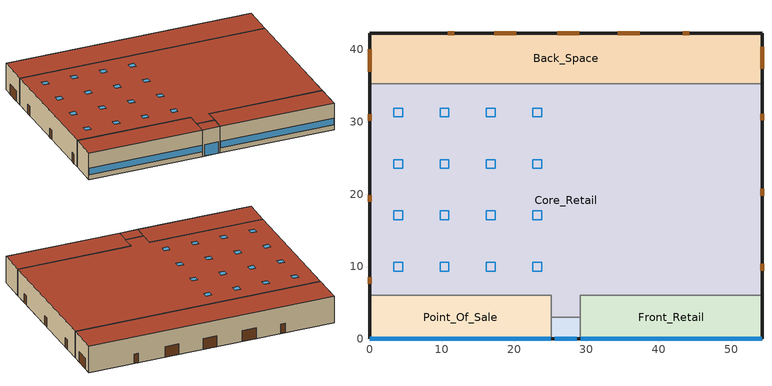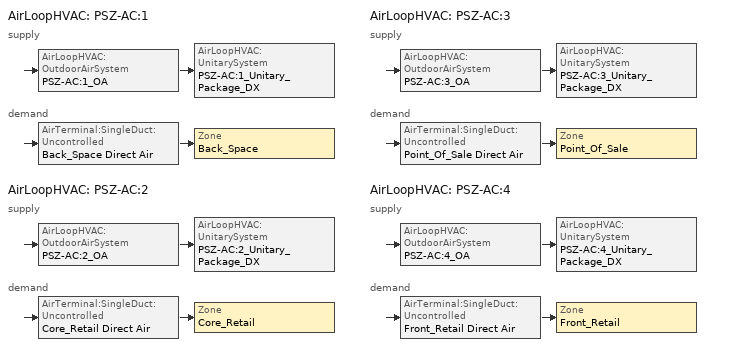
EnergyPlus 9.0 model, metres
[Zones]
Back_Space
 floor ground (Back_Space_Floor_Ffactor): 54.27,35.27 0,35.27 0,42.27 54.27,42.27 z0
 wall outside (nonres_ext_wall): 54.27,35.27 54.27,42.27 0,42.27 0,35.27 z0:6.1
 wall to Core_Retail (int_wall): 0,35.27 54.27,35.27 z0:6.1
 door (Swinging Door_con): 44.21,42.27 43.3,42.27 / 11.75,42.27 10.83,42.27 z0:2.13
 door (Overhead Door_con): 54.27,37.32 54.27,40.36 / 37.36,42.27 34.31,42.27 / 28.98,42.27 25.93,42.27 / 20.31,42.27 17.26,42.27 / 0,40.01 0,36.96 z0:2.44
 roof outside (nonres_roof): 0,35.27 54.27,35.27 54.27,42.27 0,42.27 z6.1
Core_Retail
 floor ground (Core_Retail_Floor_Ffactor): 25.14,3 25.14,6 0,6 0,35.27 54.27,35.27 54.27,6 29.14,6 29.14,3 z0
 wall outside (nonres_ext_wall): 0,35.27 0,6 / 54.27,6 54.27,35.27 z0:6.1
 wall to Front_Retail (int_wall): 29.14,3 29.14,6 54.27,6 z0:6.1
 wall to Point_Of_Sale (int_wall): 0,6 25.14,6 25.14,3 z0:6.1
 wall to Front_Entry (int_wall): 25.14,3 29.14,3 z0:6.1
 door (Swinging Door_con): 0,8.54 0,7.62 / 0,19.84 0,18.93 / 0,31.06 0,30.15 / 54.27,9.44 54.27,10.35 / 54.27,19.81 54.27,20.72 / 54.27,30.23 54.27,31.15 z0:2.13
 roof outside (nonres_roof): 25.14,6 25.14,3 29.14,3 29.14,6 54.27,6 54.27,35.27 0,35.27 0,6 z6.1
 skylight (NonresSkylight_U_0.75_SHGC_0.35): 3.35,31.92 3.35,30.7 4.57,30.7 4.57,31.92 z6.1; 9.75,31.92 9.75,30.7 10.97,30.7 10.97,31.92 z6.1; 16.15,31.92 16.15,30.7 17.37,30.7 17.37,31.92 z6.1; 22.56,31.92 22.56,30.7 23.78,30.7 23.78,31.92 z6.1; 3.35,10.57 3.35,9.35 4.57,9.35 4.57,10.57 z6.1; 9.75,10.57 9.75,9.35 10.97,9.35 10.97,10.57 z6.1; 22.56,10.57 22.56,9.35 23.78,9.35 23.78,10.57 z6.1; 16.15,10.57 16.15,9.35 17.37,9.35 17.37,10.57 z6.1; 9.75,17.68 9.75,16.46 10.97,16.46 10.97,17.68 z6.1; 3.35,17.68 3.35,16.46 4.57,16.46 4.57,17.68 z6.1; 16.15,17.68 16.15,16.46 17.37,16.46 17.37,17.68 z6.1; 22.56,17.68 22.56,16.46 23.78,16.46 23.78,17.68 z6.1; 9.75,24.8 9.75,23.58 10.97,23.58 10.97,24.8 z6.1; 3.35,24.8 3.35,23.58 4.57,23.58 4.57,24.8 z6.1; 16.15,24.8 16.15,23.58 17.37,23.58 17.37,24.8 z6.1; 22.56,24.8 22.56,23.58 23.78,23.58 23.78,24.8 z6.1
Point_Of_Sale
 floor ground (Point_Of_Sale_Floor_Ffactor): 0,0 0,6 25.14,6 25.14,0 z0
 wall outside (nonres_ext_wall): 0,6 0,0 25.14,0 z0:6.1
 wall to Front_Entry (int_wall): 25.14,0 25.14,3 z0:6.1
 window (NonresWindow_U_0.5_SHGC_0.22): 0.05,0 25.09,0 z1.14:2.66
 roof outside (nonres_roof): 0,6 0,0 25.14,0 25.14,6 z6.1
Front_Retail
 floor ground (Front_Retail_Floor_Ffactor): 54.27,0 29.14,0 29.14,6 54.27,6 z0
 wall outside (nonres_ext_wall): 29.14,0 54.27,0 54.27,6 z0:6.1
 wall to Front_Entry (int_wall): 29.14,3 29.14,0 z0:6.1
 window (NonresWindow_U_0.5_SHGC_0.22): 29.19,0 54.22,0 z1.14:2.66
 roof outside (nonres_roof): 29.14,0 54.27,0 54.27,6 29.14,6 z6.1
Front_Entry
 floor ground (Front_Entry_Floor_Ffactor): 25.14,0 25.14,3 29.14,3 29.14,0 z0
 wall outside (nonres_ext_wall): 25.14,0 29.14,0 z0:6.1
 window (NonresWindow_U_0.5_SHGC_0.22): 25.64,0 28.64,0 z0.05:2.66
 roof outside (nonres_roof): 25.14,3 25.14,0 29.14,0 29.14,3 z6.1
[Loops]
AirLoopHVAC 'PSZ-AC:1'
 supply: AirLoopHVAC:OutdoorAirSystem 'PSZ-AC:1_OA' > AirLoopHVAC:UnitarySystem 'PSZ-AC:1_Unitary_Package_DX'
 demand: AirTerminal:SingleDuct:Uncontrolled 'Back_Space Direct Air' > Zone 'Back_Space'
AirLoopHVAC 'PSZ-AC:2'
 supply: AirLoopHVAC:OutdoorAirSystem 'PSZ-AC:2_OA' > AirLoopHVAC:UnitarySystem 'PSZ-AC:2_Unitary_Package_DX'
 demand: AirTerminal:SingleDuct:Uncontrolled 'Core_Retail Direct Air' > Zone 'Core_Retail'
AirLoopHVAC 'PSZ-AC:3'
 supply: AirLoopHVAC:OutdoorAirSystem 'PSZ-AC:3_OA' > AirLoopHVAC:UnitarySystem 'PSZ-AC:3_Unitary_Package_DX'
 demand: AirTerminal:SingleDuct:Uncontrolled 'Point_Of_Sale Direct Air' > Zone 'Point_Of_Sale'
AirLoopHVAC 'PSZ-AC:4'
 supply: AirLoopHVAC:OutdoorAirSystem 'PSZ-AC:4_OA' > AirLoopHVAC:UnitarySystem 'PSZ-AC:4_Unitary_Package_DX'
 demand: AirTerminal:SingleDuct:Uncontrolled 'Front_Retail Direct Air' > Zone 'Front_Retail'
[Building]
RetailStandalone: North Axis {deg}=0; Terrain=City; Loads Convergence Tolerance Value=0.04; Temperature Convergence Tolerance Value {deltaC}=0.2; Solar Distribution=FullInteriorAndExterior; Maximum Number of Warmup Days=25; Minimum Number of Warmup Days=6
[Site:Location]
Site:Location=Ho.Chi.Minh.City-Tan.Son.Nhat.AP_VNM WMO=489000; Latitude {N+ S-}=10.82; Longitude {W- E+}=106.67; Time Zone Relative to GMT {GMT+/-}=7; Elevation {m}=5
[SizingPeriod:DesignDay] Day of Month=21; Dry-Bulb Temperature Range Modifier Type=DefaultMultipliers; Humidity Condition Type=Wetbulb; Barometric Pressure {Pa}=101265; Rain {Yes/No}=No; Snow on ground {Yes/No}=No; Daylight Savings Time Indicator=No
Name | Month | Day Type | Maximum Dry-Bulb Temperature {C} | Daily Dry-Bulb Temperature Range {C} | Wetbulb at Maximum Dry-Bulb {C} | Wind Speed {m/s} design conditions vs. traditional 6.71 m/s (15 mph) | Wind Direction {Degrees; N=0, S=180} | Solar Model Indicator | Clearness {0.0 to 1.1} | Wind Speed {m/s} design conditions vs. traditional 3.35 m/s (7mph) | ASHRAE Clear Sky Optical Depth for Beam Irradiance (taub) | ASHRAE Clear Sky Optical Depth for Diffuse Irradiance (taud)
Ho.Chi.Minh.City-Tan.Son.Nhat.AP_VNM Ann Htg 99.6% Condns DB | 12 | WinterDesignDay | 20.1 | 0 | 20.1 | 1.8 | 0 | ASHRAEClearSky | 0
Ho.Chi.Minh.City-Tan.Son.Nhat.AP_VNM Ann Clg .4% Condns DB=>MWB | 4 | SummerDesignDay | 35.2 | 8.5 | 25.8 |  | 160 | ASHRAETau |  | 4.1 | 0.542 | 1.901
[Site:WaterMainsTemperature]
Calculation Method=CORRELATION; Annual average outdoor air temperature {C}=27.6; Maximum difference in monthly average outdoor air temperatures {C}=3.2
[Site:GroundTemperature:FCfactorMethod]
January Ground Temperature {C}=26.9; February Ground Temperature {C}=26.7; March Ground Temperature {C}=26; April Ground Temperature {C}=26.4; May Ground Temperature {C}=27.5; June Ground Temperature {C}=28.3; July Ground Temperature {C}=29.2; August Ground Temperature {C}=29; September Ground Temperature {C}=28.9; October Ground Temperature {C}=27.2; November Ground Temperature {C}=27.5; December Ground Temperature {C}=27.6
[Material:NoMass]
Opaque Door panel_con: MediumRough, 0.475964, 0.9, 0.7, 0.7
Overhead Door_con Panel: MediumRough, 0.567742, 0.9, 0.7, 0.7
Nonres_Roof_Insulation: MediumSmooth, 3.4722, 0.9, 0.7, 0.7
Nonres_Exterior_Wall_Insulation: MediumSmooth, 0.0299387, 0.9, 0.7, 0.7
[Construction]
Swinging Door_con: Opaque Door panel_con
Overhead Door_con: Overhead Door_con Panel
InteriorFurnishings: Std Wood 6inch
int_wall: G01 13mm gypsum board, G01 13mm gypsum board
nonres_roof: F13 Built-up roofing, Nonres_Roof_Insulation, F08 Metal surface
nonres_ext_wall: 200mm Normalweight concrete wall, Nonres_Exterior_Wall_Insulation, G01 13mm gypsum board
NonresWindow_U_0.5_SHGC_0.22: Nonres Window Glazing Layer
NonresSkylight_U_0.75_SHGC_0.35: Nonres Skylight Glazing Layer
[Material]
Name | Roughness | Thickness {m} | Conductivity {W/m-K} | Density {kg/m3} | Specific Heat {J/kg-K} | Thermal Absorptance | Solar Absorptance | Visible Absorptance | Absorptance:Thermal | Absorptance:Solar | Absorptance:Visible
Std Wood 6inch | MediumSmooth | 0.15 | 0.12 | 540 | 1210 | 0.9 | 0.7 | 0.7
F08 Metal surface | Smooth | 0.0008 | 45.28 | 7824 | 500
F13 Built-up roofing | Rough | 0.0095 | 0.16 | 1120 | 1460 |  |  |  | 0.75 | 0.45
G01 13mm gypsum board | Smooth | 0.0127 | 0.16 | 800 | 1090 |  |  |  | 0.9 | 0.7 | 0.5
200mm Normalweight concrete wall | MediumRough | 0.2032 | 2.31 | 2322 | 832
[WindowMaterial:SimpleGlazingSystem]
Name | U-Factor {W/m2-K} | Solar Heat Gain Coefficient | Visible Transmittance
Nonres Window Glazing Layer | 2.83913 | 0.22 | 0.242
Nonres Skylight Glazing Layer | 4.258695 | 0.35 | 0.4
[Construction:FfactorGroundFloor] F-Factor=1.26363
Name | Area | PerimeterExposed
Back_Space_Floor_Ffactor | 379.89 | 68.27
Core_Retail_Floor_Ffactor | 1600.48 | 58.54
Point_Of_Sale_Floor_Ffactor; Front_Retail_Floor_Ffactor | 150.81 | 31.135
Front_Entry_Floor_Ffactor | 12 | 4
[Zone] Type=1; Multiplier=1; Ceiling Height {m}=-9999; Floor Area {m2}=autocalculate; Part of Total Floor Area=Yes
Name | Volume {m3}
Back_Space | 2317.33
Core_Retail | 9762.95
Point_Of_Sale; Front_Retail | 919.941
Front_Entry | 73.2
[Daylighting:Controls]
Core_Retail_DaylCtrl: Zone=Core_Retail; Daylighting Method=SplitFlux; Lighting Control Type=Stepped; Minimum Input Power Fraction for Continuous or ContinuousOff Dimming Control=0.3; Minimum Light Output Fraction for Continuous or ContinuousOff Dimming Control=0.2; Number of Stepped Control Steps=3; Probability Lighting will be Reset When Needed in Manual Stepped Control=1; Glare Calculation Daylighting Reference Point=Core_Retail_DaylRefPt1; Glare Calculation Azimuth Angle of View Direction Clockwise from Zone y-Axis {deg}=0; Maximum Allowable Discomfort Glare Index=22; Daylighting Reference Point 1=Core_Retail_DaylRefPt1; Fraction of Zone Controlled by Reference Point 1=0.25; Illuminance Setpoint at Reference Point 1 {lux}=538; Daylighting Reference Point 2=Core_Retail_DaylRefPt2; Fraction of Zone Controlled by Reference Point 2=0.25; Illuminance Setpoint at Reference Point 2 {lux}=538
[InternalMass] Construction=InteriorFurnishings
Name | Zone | Surface Area {m2}
Back_Space_InternalMass_1 | Back_Space | 759.78
Core_Retail_InternalMass_1 | Core_Retail | 3200.97
Point_Of_Sale_InternalMass_1 | Point_Of_Sale | 301.62
Front_Retail_InternalMass_1 | Front_Retail | 301.62
Front_Entry_InternalMass_1 | Front_Entry | 24
[People] Number of People Schedule=BLDG_OCC_SCH; Fraction Radiant=0.3; Sensible Heat Fraction=AUTOCALCULATE; Activity Level Schedule=ACTIVITY_SCH; Enable ASHRAE 55 Comfort Warnings=No; Mean Radiant Temperature Calculation Type=ZoneAveraged; Work Efficiency Schedule=WORK_EFF_SCH; Clothing Insulation Calculation Method=ClothingInsulationSchedule; Clothing Insulation Schedule=CLOTHING_SCH; Air Velocity Schedule=AIR_VELO_SCH; Thermal Comfort Model 1 Type=FANGER
Name | Zone or ZoneList | Number of People Calculation Method | Zone Floor Area per Person {m2/person} | Number of People
Back_Space | Back_Space | Area/Person | 6.193
Core_Retail | Core_Retail | Area/Person | 6.193
Point_Of_Sale | Point_Of_Sale | Area/Person | 6.193
Front_Retail | Front_Retail | Area/Person | 6.193
Front_Entry | Front_Entry | People |  | 0
[Lights] Design Level Calculation Method=Watts/Area; Return Air Fraction=0; Fraction Radiant=0.7; Fraction Visible=0.2; Fraction Replaceable=1; Return Air Fraction Calculated from Plenum Temperature=No
Name | Zone or ZoneList | Schedule | Watts per Zone Floor Area {W/m2}
Back_Space_Lights | Back_Space | BLDG_LIGHT_BACK_SCH | 7.56703
Core_Retail_Lights | Core_Retail | BLDG_LIGHT_Core_SCH | 13.132
Point_Of_Sale_Lights | Point_Of_Sale | BLDG_LIGHT_SCH | 13.132
Front_Retail_Lights | Front_Retail | BLDG_LIGHT_FRONT_SCH | 13.132
Front_Entry_Lights | Front_Entry | BLDG_LIGHT_ENTRY_SCH | 10.7639
[ElectricEquipment] Schedule=BLDG_EQUIP_SCH; Design Level Calculation Method=EquipmentLevel; Fraction Latent=0; Fraction Radiant=0.5; Fraction Lost=0
Name | Zone or ZoneList | Design Level {W}
Back_Space_MiscPlug_Equip | Back_Space | 3065.71
Core_Retail_MiscPlug_Equip | Core_Retail | 5169.56
Point_Of_Sale_MiscPlug_Equip | Point_Of_Sale | 3245.43
Front_Retail_MiscPlug_Equip | Front_Retail | 487.1163
[ZoneInfiltration:DesignFlowRate] Temperature Term Coefficient=0; Velocity Squared Term Coefficient=0
Name | Zone or ZoneList | Schedule | Design Flow Rate Calculation Method | Flow per Exterior Surface Area {m3/s-m2} | Constant Term Coefficient | Velocity Term Coefficient | Design Flow Rate {m3/s}
Back_Space_Infiltration | Back_Space | INFIL_SCH_PNNL | Flow/ExteriorArea | 0.000297566 | 0 | 0.224
Core_Retail_Infiltration | Core_Retail | INFIL_SCH_PNNL | Flow/ExteriorArea | 0.000103551 | 0 | 0.224
Point_Of_Sale_Infiltration | Point_Of_Sale | INFIL_SCH_PNNL | Flow/ExteriorArea | 0.000316911 | 0 | 0.224
Front_Retail_Infiltration | Front_Retail | INFIL_SCH_PNNL | Flow/ExteriorArea | 0.000316911 | 0 | 0.224
Front_Entry_Infiltration | Front_Entry | INFIL_SCH_PNNL | Flow/ExteriorArea | 0.000381203 | 0 | 0.224
Front_Entry_Door_Infiltration | Front_Entry | INFIL_Door_Opening_SCH | Flow/Zone |  | 1 | 0 | 1.41867
[Exterior:Lights] Control Option=AstronomicalClock
Name | Schedule | Design Level {W}
Exterior_Lights_a | Exterior_lighting_schedule_a | 316.3
Exterior_Lights_b | Exterior_lighting_schedule_b_2016 | 3054.9
[Sizing:Zone] Zone Cooling Design Supply Air Temperature Input Method=SupplyAirTemperature; Zone Cooling Design Supply Air Temperature {C}=12.8; Zone Heating Design Supply Air Temperature Input Method=SupplyAirTemperature; Zone Heating Design Supply Air Temperature {C}=40; Zone Cooling Design Supply Air Humidity Ratio {kgWater/kgDryAir}=0.0085; Zone Heating Design Supply Air Humidity Ratio {kgWater/kgDryAir}=0.008; Cooling Design Air Flow Method=DesignDay; Cooling Design Air Flow Rate {m3/s}=0; Cooling Minimum Air Flow {m3/s}=0; Cooling Minimum Air Flow Fraction=0; Heating Design Air Flow Method=DesignDay; Heating Design Air Flow Rate {m3/s}=0
Name | Design Specification Outdoor Air Object
Back_Space | SZ DSOA Back_Space
Core_Retail | SZ DSOA Core_Retail
Point_Of_Sale | SZ DSOA Point_Of_Sale
Front_Retail | SZ DSOA Front_Retail
Front_Entry | SZ DSOA Front_Entry
[DesignSpecification:OutdoorAir] Outdoor Air Method=Flow/Area
Name | Outdoor Air Flow per Zone Floor Area {m3/s-m2}
SZ DSOA Back_Space | 0.000609562
SZ DSOA Core_Retail; SZ DSOA Point_Of_Sale; SZ DSOA Front_Retail; SZ DSOA Front_Entry | 0.00118103
[Sizing:System] Type of Load to Size On=Sensible; Design Outdoor Air Flow Rate {m3/s}=AUTOSIZE; Central Heating Maximum System Air Flow Ratio=1; Preheat Design Temperature {C}=7; Preheat Design Humidity Ratio {kgWater/kgDryAir}=0.008; Precool Design Temperature {C}=12.8; Precool Design Humidity Ratio {kgWater/kgDryAir}=0.008; Central Cooling Design Supply Air Temperature {C}=12.8; Central Heating Design Supply Air Temperature {C}=40; 100% Outdoor Air in Cooling=No; 100% Outdoor Air in Heating=No; Central Cooling Design Supply Air Humidity Ratio {kgWater/kgDryAir}=0.0085; Central Heating Design Supply Air Humidity Ratio {kgWater/kgDryAir}=0.008; Cooling Supply Air Flow Rate Method=DesignDay; Cooling Supply Air Flow Rate {m3/s}=0; Heating Supply Air Flow Rate Method=DesignDay; Heating Supply Air Flow Rate {m3/s}=0; System Outdoor Air Method=ZoneSum; Zone Maximum Outdoor Air Fraction=1; Cooling Design Capacity Method=CoolingDesignCapacity; Cooling Design Capacity {W}=autosize; Heating Design Capacity Method=HeatingDesignCapacity; Heating Design Capacity {W}=autosize; Central Cooling Capacity Control Method=OnOff
Name | Sizing Option | Type of Zone Sum to Use
PSZ-AC:1; PSZ-AC:2 | Coincident
PSZ-AC:3; PSZ-AC:4 |  | Coincident
[ZoneControl:Thermostat] Control Type Schedule=Dual Zone Control Type Sched
Name | Zone or ZoneList | Control 1
Back_Space Thermostat | Back_Space | Back_Space DualSPSched
Core_Retail Thermostat | Core_Retail | Core_Retail DualSPSched
Point_Of_Sale Thermostat | Point_Of_Sale | Point_Of_Sale DualSPSched
Front_Retail Thermostat | Front_Retail | Front_Retail DualSPSched
Front_Entry Thermostat | Front_Entry | Front_Entry DualSPSched
[ThermostatSetpoint:DualSetpoint]
Name | Heating Setpoint Temperature Schedule | Cooling Setpoint Temperature Schedule
Back_Space DualSPSched; Point_Of_Sale DualSPSched; Front_Retail DualSPSched | HTGSETP_SCH_NO_OPTIMUM | CLGSETP_SCH_NO_SETBACK
Core_Retail DualSPSched | HTGSETP_SCH_YES_OPTIMUM | CLGSETP_SCH_YES_OPTIMUM
Front_Entry DualSPSched | HTGSETP_SCH_FrontEntry_STD2013 | FRONT_ENTRY_COOLING
[ZoneHVAC:UnitHeater]
Front_Entry Unit Heater: Availability Schedule=ALWAYS_ON; Supply Air Fan=Front_Entry Unit HeaterFan; Maximum Supply Air Flow Rate {m3/s}=AUTOSIZE; Heating Coil=Front_Entry Unit Heater Coil; Supply Air Fan Operation During No Heating=No; Maximum Hot Water or Steam Flow Rate {m3/s}=AUTOSIZE; Minimum Hot Water or Steam Flow Rate {m3/s}=0; Heating Convergence Tolerance=0.001
[AirTerminal:SingleDuct:Uncontrolled] Availability Schedule=ALWAYS_ON; Maximum Air Flow Rate {m3/s}=AUTOSIZE
Back_Space Direct Air; Core_Retail Direct Air; Point_Of_Sale Direct Air; Front_Retail Direct Air
[Zone equipment]
Back_Space: Back_Space Direct Air
Core_Retail: Core_Retail Direct Air
Point_Of_Sale: Point_Of_Sale Direct Air
Front_Retail: Front_Retail Direct Air
Front_Entry: Front_Entry Unit Heater
[Fan:ConstantVolume]
Front_Entry Unit HeaterFan: Availability Schedule=FrontEntry_FanSched; Fan Total Efficiency=0.55575; Pressure Rise {Pa}=622.5; Maximum Flow Rate {m3/s}=AUTOSIZE; Motor Efficiency=0.855; Motor In Airstream Fraction=1
[Fan:SystemModel]
PSZ-AC:1_addAQ_Unitary_Package_fan: HVACOperationSchd, AUTOSIZE, Discrete, 1, 622.5, 0.895, 1, AUTOSIZE, TotalEfficiencyAndPressure, 0.58175, 622.5, 2, 0.66, 0.4, 1, 1
PSZ-AC:2_addAQ_Unitary_Package_fan: HVACOperationSchd, AUTOSIZE, Discrete, 1, 1018.41, 0.93, 1, AUTOSIZE, TotalEfficiencyAndPressure, 0.6045, 1018.41, 2, 0.66, 0.4, 1, 1
PSZ-AC:3_addAQ_Unitary_Package_fan; PSZ-AC:4_addAQ_Unitary_Package_fan: HVACOperationSchd, AUTOSIZE, Discrete, 1, 622.5, 0.865, 1, AUTOSIZE, TotalEfficiencyAndPressure, 0.56225, 622.5, 2, 0.66, 0.4, 1, 1
[Coil:Cooling:DX:MultiSpeed] Availability Schedule=ALWAYS_ON; Condenser Type=AirCooled; Apply Part Load Fraction to Speeds Greater than 1=No; Apply Latent Degradation to Speeds Greater than 1=No; Maximum Outdoor Dry-Bulb Temperature for Crankcase Heater Operation {C}=10; Basin Heater Setpoint Temperature {C}=2; Fuel Type=Electricity; Number of Speeds=2; Speed 1 Rated Evaporator Fan Power Per Volume Flow Rate {W/(m3/s)}=0; Speed 1 Total Cooling Capacity Function of Temperature Curve=PSZ-AC_Unitary_PackagecoolCapFT; Speed 1 Total Cooling Capacity Function of Flow Fraction Curve=PSZ-AC_Unitary_PackagecoolFFF; Speed 1 Energy Input Ratio Function of Temperature Curve=PSZ-AC_Unitary_PackagecoolEIRFT; Speed 1 Energy Input Ratio Function of Flow Fraction Curve=PSZ-AC_Unitary_PackagecoolEIRFFF; Speed 1 Part Load Fraction Correlation Curve=PSZ-AC_Unitary_PackagecoolPLR; Speed 1 Rated Waste Heat Fraction of Power Input=0.2; Speed 1 Evaporative Condenser Effectiveness=0.9; Speed 2 Rated Evaporator Fan Power Per Volume Flow Rate {W/(m3/s)}=0; Speed 2 Total Cooling Capacity Function of Temperature Curve=PSZ-AC_Unitary_PackagecoolCapFT; Speed 2 Total Cooling Capacity Function of Flow Fraction Curve=PSZ-AC_Unitary_PackagecoolFFF; Speed 2 Energy Input Ratio Function of Temperature Curve=PSZ-AC_Unitary_PackagecoolEIRFT; Speed 2 Energy Input Ratio Function of Flow Fraction Curve=PSZ-AC_Unitary_PackagecoolEIRFFF; Speed 2 Part Load Fraction Correlation Curve=PSZ-AC_Unitary_PackagecoolPLR; Speed 2 Rated Waste Heat Fraction of Power Input=0.2; Speed 2 Evaporative Condenser Effectiveness=0.9
Name | Speed 1 Gross Rated Total Cooling Capacity {W} | Speed 1 Gross Rated Sensible Heat Ratio | Speed 1 Gross Rated Cooling COP {W/W} | Speed 1 Rated Air Flow Rate {m3/s} | Speed 2 Gross Rated Total Cooling Capacity {W} | Speed 2 Gross Rated Sensible Heat Ratio | Speed 2 Gross Rated Cooling COP {W/W} | Speed 2 Rated Air Flow Rate {m3/s}
PSZ-AC:1_Unitary_Package_CoolCoil | 23860 | 0.72458 | 3.73224 | 1.5346 | 47719.93 | 0.72458 | 3.73224 | 2.3019
PSZ-AC:2_Unitary_Package_CoolCoil | 96193.8 | 0.67608 | 3.39929 | 5.16497 | 192388 | 0.67608 | 3.39929 | 7.74745
PSZ-AC:3_Unitary_Package_CoolCoil | 12907.3 | 0.70518 | 3.79883 | 0.775327 | 25814.65 | 0.70518 | 3.79883 | 1.16299
PSZ-AC:4_Unitary_Package_CoolCoil | 11382.9 | 0.69274 | 3.79883 | 0.652733 | 22765.83 | 0.69274 | 3.79883 | 0.9791
[Coil:Heating:Fuel] Fuel Type=NaturalGas; Burner Efficiency=0.8
Name | Availability Schedule | Nominal Capacity {W} | Parasitic Electric Load {W} | Parasitic Fuel Load {W}
PSZ-AC:1_Unitary_Package_HeatCoil; PSZ-AC:2_Unitary_Package_HeatCoil; PSZ-AC:3_Unitary_Package_HeatCoil; PSZ-AC:4_Unitary_Package_HeatCoil | ALWAYS_ON | AUTOSIZE
Front_Entry Unit Heater coil | FrontEntry_CoilSched | autosize | 0 | 0
[AirLoopHVAC:UnitarySystem] Control Type=Load; Dehumidification Control Type=None; Availability Schedule=ALWAYS_ON; Fan Placement=BlowThrough; Supply Air Fan Operating Mode Schedule=HVACOperationSchd; DX Heating Coil Sizing Ratio=1; Use DOAS DX Cooling Coil=No; Minimum Supply Air Temperature {C}=2; Latent Load Control=SensibleOnlyLoadControl; Cooling Supply Air Flow Rate Method=SupplyAirFlowRate; Cooling Supply Air Flow Rate {m3/s}=AUTOSIZE; Heating Supply Air Flow Rate Method=SupplyAirFlowRate; Heating Supply Air Flow Rate {m3/s}=AUTOSIZE; No Load Supply Air Flow Rate Method=SupplyAirFlowRate; No Load Supply Air Flow Rate {m3/s}=AUTOSIZE; Maximum Supply Air Temperature {C}=AUTOSIZE
Name | Controlling Zone or Thermostat Location | Supply Fan | Heating Coil | Cooling Coil | Design Specification Multispeed Object
PSZ-AC:1_Unitary_Package_DX | Back_Space | PSZ-AC:1_addAQ_Unitary_Package_fan | PSZ-AC:1_Unitary_Package_HeatCoil | PSZ-AC:1_Unitary_Package_CoolCoil | PSZ-AC:1_Unitary_Package_DX_Perf
PSZ-AC:2_Unitary_Package_DX | Core_Retail | PSZ-AC:2_addAQ_Unitary_Package_fan | PSZ-AC:2_Unitary_Package_HeatCoil | PSZ-AC:2_Unitary_Package_CoolCoil | PSZ-AC:2_Unitary_Package_DX_Perf
PSZ-AC:3_Unitary_Package_DX | Point_Of_Sale | PSZ-AC:3_addAQ_Unitary_Package_fan | PSZ-AC:3_Unitary_Package_HeatCoil | PSZ-AC:3_Unitary_Package_CoolCoil | PSZ-AC:3_Unitary_Package_DX_Perf
PSZ-AC:4_Unitary_Package_DX | Front_Retail | PSZ-AC:4_addAQ_Unitary_Package_fan | PSZ-AC:4_Unitary_Package_HeatCoil | PSZ-AC:4_Unitary_Package_CoolCoil | PSZ-AC:4_Unitary_Package_DX_Perf
[UnitarySystemPerformance:Multispeed]
PSZ-AC:1_Unitary_Package_DX_Perf; PSZ-AC:2_Unitary_Package_DX_Perf; PSZ-AC:3_Unitary_Package_DX_Perf; PSZ-AC:4_Unitary_Package_DX_Perf: 2, 2, No, 0.66, 1, 0.66, 1, 1
[Controller:OutdoorAir] Minimum Outdoor Air Flow Rate {m3/s}=AUTOSIZE; Maximum Outdoor Air Flow Rate {m3/s}=AUTOSIZE; Economizer Control Type=NoEconomizer; Economizer Control Action Type=ModulateFlow; Lockout Type=LockoutWithHeating; Minimum Limit Type=FixedMinimum; Minimum Outdoor Air Schedule=MinOA_Sched; Maximum Fraction of Outdoor Air Schedule=SZ_system_OA_Max_Frac_SCH
Name | Heat Recovery Bypass Control Type
PSZ-AC:1_OA_Controller; PSZ-AC:3_OA_Controller; PSZ-AC:4_OA_Controller
PSZ-AC:2_OA_Controller | BypassWhenOAFlowGreaterThanMinimum
[AirLoopHVAC] Design Supply Air Flow Rate {m3/s}=AUTOSIZE
PSZ-AC:1; PSZ-AC:2; PSZ-AC:3; PSZ-AC:4
[AvailabilityManager:NightCycle] Applicability Schedule=Always_On; Fan Schedule=HVACOperationSchd; Control Type=CycleOnAny; Thermostat Tolerance {deltaC}=1; Cycling Run Time Control Type=FixedRunTime; Cycling Run Time {s}=1800
PSZ-AC:1 Availability Manager; PSZ-AC:2 Availability Manager; PSZ-AC:3 Availability Manager; PSZ-AC:4 Availability Manager
[SetpointManager:SingleZone:Heating] Control Variable=Temperature; Minimum Supply Air Temperature {C}=10; Maximum Supply Air Temperature {C}=50
Name | Control Zone | Setpoint Node or NodeList
SupAirTemp MngrBack_Space - Htg | Back_Space | PSZ-AC:1_Unitary_PackageCoolCoil air inlet
SupAirTemp MngrCore_Retail - Htg | Core_Retail | PSZ-AC:2_Unitary_PackageCoolCoil air inlet
SupAirTemp MngrPoint_Of_Sale - Htg | Point_Of_Sale | PSZ-AC:3_Unitary_PackageCoolCoil air inlet
SupAirTemp MngrFront_Retail - Htg | Front_Retail | PSZ-AC:4_Unitary_PackageCoolCoil air inlet
[SetpointManager:SingleZone:Cooling] Control Variable=Temperature; Minimum Supply Air Temperature {C}=10; Maximum Supply Air Temperature {C}=50
Name | Control Zone | Setpoint Node or NodeList
SupAirTemp MngrBack_Space - Clg | Back_Space | PSZ-AC:1 Supply Equipment Outlet Node
SupAirTemp MngrCore_Retail - Clg | Core_Retail | PSZ-AC:2 Supply Equipment Outlet Node
SupAirTemp MngrPoint_Of_Sale - Clg | Point_Of_Sale | PSZ-AC:3 Supply Equipment Outlet Node
SupAirTemp MngrFront_Retail - Clg | Front_Retail | PSZ-AC:4 Supply Equipment Outlet Node
[SetpointManager:MixedAir] Control Variable=Temperature
Name | Setpoint Node or NodeList
PSZ-AC:1_OAMixed Air Temp Manager | PSZ-AC:1_OA-PSZ-AC:1_Unitary_PackageNode
PSZ-AC:2_OAMixed Air Temp Manager | PSZ-AC:2_OA-PSZ-AC:2_Unitary_PackageNode
PSZ-AC:3_OAMixed Air Temp Manager | PSZ-AC:3_OA-PSZ-AC:3_Unitary_PackageNode
PSZ-AC:4_OAMixed Air Temp Manager | PSZ-AC:4_OA-PSZ-AC:4_Unitary_PackageNode
[HeatExchanger:AirToAir:SensibleAndLatent]
PSZ-AC:2 OA Heat Recovery: Availability Schedule=Always_On; Nominal Supply Air Flow Rate {m3/s}=AUTOSIZE; Sensible Effectiveness at 100% Heating Air Flow=0.7; Latent Effectiveness at 100% Heating Air Flow=0.6; Sensible Effectiveness at 75% Heating Air Flow=0.7; Latent Effectiveness at 75% Heating Air Flow=0.6; Sensible Effectiveness at 100% Cooling Air Flow=0.75; Latent Effectiveness at 100% Cooling Air Flow=0.6; Sensible Effectiveness at 75% Cooling Air Flow=0.75; Latent Effectiveness at 75% Cooling Air Flow=0.6; Nominal Electric Power {W}=1406.23; Supply Air Outlet Temperature Control=No; Heat Exchanger Type=Rotary; Frost Control Type=ExhaustOnly; Threshold Temperature {C}=-23.3; Initial Defrost Time Fraction=0.167; Rate of Defrost Time Fraction Increase {1/K}=1.44
[WaterHeater:Mixed]
Gas Tank: Tank Volume {m3}=0.151416; Setpoint Temperature Schedule=Hot Water Setpoint Temp Schedule; Deadband Temperature Difference {deltaC}=2; Maximum Temperature Limit {C}=82.2222; Heater Control Type=Cycle; Heater Maximum Capacity {W}=11722.8; Heater Minimum Capacity {W}=0; Heater Fuel Type=NaturalGas; Heater Thermal Efficiency=0.82; Off Cycle Parasitic Fuel Consumption Rate {W}=1860; Off Cycle Parasitic Fuel Type=NaturalGas; Off Cycle Parasitic Heat Fraction to Tank=0; On Cycle Parasitic Fuel Consumption Rate {W}=1860; Ambient Temperature Indicator=Zone; Ambient Temperature Zone=Back_space; Off Cycle Loss Coefficient to Ambient Temperature {W/K}=4.10807; On Cycle Loss Coefficient to Ambient Temperature {W/K}=4.10807; Peak Use Flow Rate {m3/s}=1.89e-05; Use Flow Rate Fraction Schedule=BLDG_SWH_SCH
[EnergyManagementSystem:Actuator]
Name | Actuated Component Unique | Actuated Component Type | Actuated Component Control Type
FrontEntry_Coil | FrontEntry_CoilSched | Schedule:Compact | Schedule Value
FrontEntry_Fan | FrontEntry_FanSched | Schedule:Compact | Schedule Value
CLGSETP_SCH_Actuator | CLGSETP_SCH_Yes_Optimum | Schedule:Compact | Schedule Value
HTGSETP_SCH_Actuator | HTGSETP_SCH_Yes_Optimum | Schedule:Compact | Schedule Value
Back_Space_Light_Actuator | Back_Space_lights | Lights | Electric Power Level
Core_Retail_Light_Actuator | Core_Retail_lights | Lights | Electric Power Level
Point_Of_Sale_Light_Actuator | Point_Of_Sale_lights | Lights | Electric Power Level
Front_Retail_Light_Actuator | Front_Retail_lights | Lights | Electric Power Level
Front_Entry_Light_Actuator | Front_Entry_lights | Lights | Electric Power Level
[EnergyManagementSystem:ProgramCallingManager]
FrontEntry_HeaterManager: BeginTimestepBeforePredictor; FrontEntry_HeaterControl
OA_BASED_OPTIMUM_START_EMS_Program Manager: BeginTimestepBeforePredictor; OA_BASED_OPTIMUM_START_EMS_Program
SET_Back_Space_Light_EMS_Program_Prog_Manager: BeginTimestepBeforePredictor; SET_Back_Space_Light_EMS_Program
SET_Core_Retail_Light_EMS_Program_Prog_Manager: BeginTimestepBeforePredictor; SET_Core_Retail_Light_EMS_Program
SET_Point_Of_Sale_Light_EMS_Program_Prog_Manager: BeginTimestepBeforePredictor; SET_Point_Of_Sale_Light_EMS_Program
SET_Front_Retail_Light_EMS_Program_Prog_Manager: BeginTimestepBeforePredictor; SET_Front_Retail_Light_EMS_Program
SET_Front_Entry_Light_EMS_Program_Prog_Manager: BeginTimestepBeforePredictor; SET_Front_Entry_Light_EMS_Program
[EnergyManagementSystem:Program]
FrontEntry_HeaterControl: SET OAT_F = (OAT_F*1.8)+32; IF OAT_F > 45; SET FrontEntry_Coil = 0; SET FrontEntry_Fan = 0; ELSE; SET FrontEntry_Coil = 1; SET FrontEntry_Fan = 1; ENDIF
OA_BASED_OPTIMUM_START_EMS_Program: IF DaylightSavings==0 && DayOfWeek>1 && Hour==5 && OAT<23.9 && OAT>1.7; SET CLGSETP_SCH_Actuator = 29.4; SET HTGSETP_SCH_Actuator = 15.6; ELSEIF DaylightSavings==0 && DayOfWeek==1 && Hour==7 && OAT<23.9 && OAT>1.7; SET CLGSETP_SCH_Actuator = 29.4; SET HTGSETP_SCH_Actuator = 15.6; ELSEIF DaylightSavings==1 && DayOfWeek>1 && Hour==4 && OAT<23.9 && OAT>1.7; SET CLGSETP_SCH_Actuator = 29.4; SET HTGSETP_SCH_Actuator = 15.6; ELSEIF DaylightSavings==1 && DayOfWeek==1 && Hour==6 && OAT<23.9 && OAT>1.7; SET CLGSETP_SCH_Actuator = 29.4; SET HTGSETP_SCH_Actuator = 15.6; ELSE; SET CLGSETP_SCH_Actuator = NULL; SET HTGSETP_SCH_Actuator = NULL; ENDIF
SET_Back_Space_Light_EMS_Program: SET Back_Space_LSr_IP=0.093*Back_Space_LSr/Back_Space_Area; IF (Back_Space_Occ_Sensor <= 0) && (Back_Space_LSr_IP >= 0.02); SET Back_Space_Light_Actuator = 0.02*Back_Space_Area/0.09290304; ELSE; SET Back_Space_Light_Actuator = NULL; ENDIF
SET_Core_Retail_Light_EMS_Program: SET Core_Retail_LSr_IP=0.093*Core_Retail_LSr/Core_Retail_Area; IF (Core_Retail_Occ_Sensor <= 0) && (Core_Retail_LSr_IP >= 0.02); SET Core_Retail_Light_Actuator = 0.02*Core_Retail_Area/0.09290304; ELSE; SET Core_Retail_Light_Actuator = NULL; ENDIF
SET_Point_Of_Sale_Light_EMS_Program: SET Point_Of_Sale_LSr_IP=0.093*Point_Of_Sale_LSr/Point_Of_Sale_Area; IF (Point_Of_Sale_Occ_Sensor <= 0) && (Point_Of_Sale_LSr_IP >= 0.02); SET Point_Of_Sale_Light_Actuator = 0.02*Point_Of_Sale_Area/0.09290304; ELSE; SET Point_Of_Sale_Light_Actuator = NULL; ENDIF
SET_Front_Retail_Light_EMS_Program: SET Front_Retail_LSr_IP=0.093*Front_Retail_LSr/Front_Retail_Area; IF (Front_Retail_Occ_Sensor <= 0) && (Front_Retail_LSr_IP >= 0.02); SET Front_Retail_Light_Actuator = 0.02*Front_Retail_Area/0.09290304; ELSE; SET Front_Retail_Light_Actuator = NULL; ENDIF
SET_Front_Entry_Light_EMS_Program: SET Front_Entry_LSr_IP=0.093*Front_Entry_LSr/Front_Entry_Area; IF (Front_Entry_Occ_Sensor <= 0) && (Front_Entry_LSr_IP >= 0.02); SET Front_Entry_Light_Actuator = 0.02*Front_Entry_Area/0.09290304; ELSE; SET Front_Entry_Light_Actuator = NULL; ENDIF
[EnergyManagementSystem:Sensor]
Name | Output:Variable or Output:Meter | Output:Variable or Output:Meter Index Key
OAT_F | Site Outdoor Air Drybulb Temperature
OAT | Site Outdoor Air Drybulb Temperature | Environment
Back_Space_LSr | Zone Lights Electric Power | Back_Space
Back_Space_Occ_Sensor | People Occupant Count | Back_Space
Core_Retail_LSr | Zone Lights Electric Power | Core_Retail
Core_Retail_Occ_Sensor | People Occupant Count | Core_Retail
Point_Of_Sale_LSr | Zone Lights Electric Power | Point_Of_Sale
Point_Of_Sale_Occ_Sensor | People Occupant Count | Point_Of_Sale
Front_Retail_LSr | Zone Lights Electric Power | Front_Retail
Front_Retail_Occ_Sensor | People Occupant Count | Front_Retail
Front_Entry_LSr | Zone Lights Electric Power | Front_Entry
Front_Entry_Occ_Sensor | People Occupant Count | Front_Entry
[EnergyManagementSystem:InternalVariable] Internal Data Type=Zone Floor Area
Name | Internal Data Index Key
Back_Space_Area | Back_Space
Core_Retail_Area | Core_Retail
Point_Of_Sale_Area | Point_Of_Sale
Front_Retail_Area | Front_Retail
Front_Entry_Area | Front_Entry
[Schedule:Compact]
FrontEntry_CoilSched; FrontEntry_FanSched; ALWAYS_ON; MinOA_Sched: Through: 12/31, For: AllDays, Until: 24:00, 1
BLDG_LIGHT_BACK_SCH: Through: 12/31, For: Weekdays, Until: 7:00, 0.05, Until: 8:00, 0.156409, Until: 9:00, 0.312819, Until: 18:00, 0.703842, Until: 21:00, 0.391023, Until: 22:00, 0.2, Until: 24:00, 0.05, For: Saturday, Until: 7:00, 0.05, Until: 8:00, 0.0782046, Until: 9:00, 0.234614, Until: 10:00, 0.469228, Until: 18:00, 0.703842, Until: 19:00, 0.391023, Until: 21:00, 0.234614, Until: 22:00, 0.0782046, Until: 24:00, 0.05, For: SummerDesignDay, Until: 24:00, 1, For: WinterDesignDay, Until: 24:00, 0, For: Sunday Holidays AllOtherDays, Until: 9:00, 0.05, Until: 10:00, 0.0782046, Until: 12:00, 0.312819, Until: 17:00, 0.469228, Until: 18:00, 0.312819, Until: 19:00, 0.156409, Until: 24:00, 0.05
BLDG_LIGHT_CORE_SCH; BLDG_LIGHT_SCH: Through: 12/31, For: Weekdays, Until: 7:00, 0.05, Until: 8:00, 0.2, Until: 9:00, 0.4, Until: 18:00, 0.9, Until: 21:00, 0.5, Until: 22:00, 0.2, Until: 24:00, 0.05, For: Saturday, Until: 7:00, 0.05, Until: 8:00, 0.1, Until: 9:00, 0.3, Until: 10:00, 0.6, Until: 18:00, 0.9, Until: 19:00, 0.5, Until: 21:00, 0.3, Until: 22:00, 0.1, Until: 24:00, 0.05, For: SummerDesignDay, Until: 24:00, 1, For: WinterDesignDay, Until: 24:00, 0, For: Sunday Holidays AllOtherDays, Until: 9:00, 0.05, Until: 10:00, 0.1, Until: 12:00, 0.4, Until: 17:00, 0.6, Until: 18:00, 0.4, Until: 19:00, 0.2, Until: 24:00, 0.05
BLDG_LIGHT_ENTRY_SCH: Through: 12/31, For: Weekdays, Until: 7:00, 0.05, Until: 8:00, 0.164, Until: 9:00, 0.328, Until: 18:00, 0.738, Until: 21:00, 0.41, Until: 22:00, 0.2, Until: 24:00, 0.05, For: Saturday, Until: 7:00, 0.05, Until: 8:00, 0.082, Until: 9:00, 0.246, Until: 10:00, 0.492, Until: 18:00, 0.738, Until: 19:00, 0.41, Until: 21:00, 0.246, Until: 22:00, 0.082, Until: 24:00, 0.05, For: SummerDesignDay, Until: 24:00, 1, For: WinterDesignDay, Until: 24:00, 0, For: Sunday Holidays AllOtherDays, Until: 9:00, 0.05, Until: 10:00, 0.082, Until: 12:00, 0.328, Until: 17:00, 0.492, Until: 18:00, 0.328, Until: 19:00, 0.164, Until: 24:00, 0.05
BLDG_LIGHT_FRONT_SCH: Through: 12/31, For: Weekdays, Until: 7:00, 0.05, Until: 8:00, 0.19364, Until: 9:00, 0.38728, Until: 18:00, 0.87138, Until: 21:00, 0.4841, Until: 22:00, 0.2, Until: 24:00, 0.05, For: Saturday, Until: 7:00, 0.05, Until: 8:00, 0.09682, Until: 9:00, 0.29046, Until: 10:00, 0.58092, Until: 18:00, 0.87138, Until: 19:00, 0.4841, Until: 21:00, 0.29046, Until: 22:00, 0.09682, Until: 24:00, 0.05, For: SummerDesignDay, Until: 24:00, 1, For: WinterDesignDay, Until: 24:00, 0, For: Sunday Holidays AllOtherDays, Until: 9:00, 0.05, Until: 10:00, 0.09682, Until: 12:00, 0.38728, Until: 17:00, 0.58092, Until: 18:00, 0.38728, Until: 19:00, 0.19364, Until: 24:00, 0.05
BLDG_OCC_SCH: Through: 12/31, For: Weekdays, Until: 07:00, 0, Until: 08:00, 0.1, Until: 09:00, 0.2, Until: 11:00, 0.5, Until: 15:00, 0.7, Until: 16:00, 0.8, Until: 17:00, 0.7, Until: 19:00, 0.5, Until: 21:00, 0.3, Until: 24:00, 0, For: SummerDesignDay, Until: 24:00, 1, For: Saturday, Until: 07:00, 0, Until: 08:00, 0.1, Until: 09:00, 0.2, Until: 10:00, 0.5, Until: 11:00, 0.6, Until: 17:00, 0.8, Until: 18:00, 0.6, Until: 21:00, 0.2, Until: 22:00, 0.1, Until: 24:00, 0, For: WinterDesignDay, Until: 24:00, 0, For: Sunday Holidays AllOtherDays, Until: 09:00, 0, Until: 10:00, 0.1, Until: 12:00, 0.2, Until: 17:00, 0.4, Until: 18:00, 0.2, Until: 19:00, 0.1, Until: 24:00, 0
BLDG_EQUIP_SCH: Through: 12/31, For: Weekdays, Until: 07:00, 0.197373, Until: 08:00, 0.39888, Until: 09:00, 0.59832, Until: 19:00, 0.897481, Until: 20:00, 0.698041, Until: 21:00, 0.698041, Until: 22:00, 0.197373, Until: 24:00, 0.197373, For: Saturday, Until: 07:00, 0.148029, Until: 08:00, 0.29916, Until: 09:00, 0.4986, Until: 10:00, 0.797761, Until: 18:00, 0.897481, Until: 19:00, 0.698041, Until: 21:00, 0.4986, Until: 22:00, 0.29916, Until: 24:00, 0.148029, For: SummerDesignDay, Until: 24:00, 1, For: WinterDesignDay, Until: 24:00, 0, For: Sunday Holidays AllOtherDays, Until: 09:00, 0.148029, Until: 10:00, 0.29916, Until: 12:00, 0.59832, Until: 17:00, 0.797761, Until: 18:00, 0.59832, Until: 19:00, 0.39888, Until: 24:00, 0.148029
INFIL_Door_Opening_SCH: Through: 12/31, For: AllDays, Until: 08:00, 0, Until: 12:00, 0.144, Until: 18:00, 1, Until: 20:00, 0.144, Until: 24:00, 0
BLDG_SWH_SCH: Through: 12/31, For: Weekdays SummerDesignDay, Until: 01:00, 0, Until: 03:00, 0, Until: 07:00, 0, Until: 08:00, 0.15, Until: 09:00, 0.23, Until: 10:00, 0.32, Until: 11:00, 0.41, Until: 12:00, 0.57, Until: 13:00, 0.62, Until: 14:00, 0.61, Until: 15:00, 0.5, Until: 16:00, 0.45, Until: 17:00, 0.46, Until: 18:00, 0.47, Until: 19:00, 0.42, Until: 20:00, 0.34, Until: 21:00, 0.33, Until: 22:00, 0, Until: 23:00, 0, Until: 24:00, 0, For: Saturday WinterDesignDay, Until: 01:00, 0, Until: 02:00, 0, Until: 03:00, 0, Until: 06:00, 0, Until: 07:00, 0, Until: 08:00, 0.2, Until: 09:00, 0.24, Until: 10:00, 0.27, Until: 11:00, 0.42, Until: 12:00, 0.54, Until: 13:00, 0.59, Until: 14:00, 0.6, Until: 15:00, 0.49, Until: 16:00, 0.48, Until: 17:00, 0.47, Until: 18:00, 0.46, Until: 19:00, 0.44, Until: 20:00, 0.36, Until: 21:00, 0.29, Until: 22:00, 0.22, Until: 23:00, 0, Until: 24:00, 0, For: Sunday Holidays AllOtherDays, Until: 03:00, 0, Until: 06:00, 0, Until: 07:00, 0, Until: 08:00, 0, Until: 09:00, 0, Until: 10:00, 0.14, Until: 11:00, 0.29, Until: 12:00, 0.31, Until: 14:00, 0.36, Until: 15:00, 0.34, Until: 16:00, 0.35, Until: 17:00, 0.37, Until: 18:00, 0.34, Until: 19:00, 0.25, Until: 20:00, 0, Until: 21:00, 0, Until: 22:00, 0, Until: 23:00, 0, Until: 24:00, 0
Hot Water Setpoint Temp Schedule: THROUGH: 12/31, FOR: AllDays, UNTIL: 24:00, 60
HVACOperationSchd: Through: 12/31, For: Weekdays SummerDesignDay, Until: 06:00, 0, Until: 21:00, 1, Until: 24:00, 0, For: Saturday WinterDesignDay, Until: 06:00, 0, Until: 22:00, 1, Until: 24:00, 0, For: Sunday Holidays AllOtherDays, Until: 08:00, 0, Until: 19:00, 1, Until: 24:00, 0
HTGSETP_SCH_YES_OPTIMUM: Through: 12/31, For: WinterDesignDay, Until: 06:00, 15.56, Until: 07:00, 18.33, Until: 21:00, 21.11, Until: 24:00, 15.56, For: Weekdays, Until: 05:00, 15.56, Until: 06:00, 17.8, Until: 07:00, 20, Until: 21:00, 21.11, Until: 24:00, 15.56, For SummerDesignDay, Until: 24:00, 15.56, For: Saturday, Until: 05:00, 15.56, Until: 06:00, 17.8, Until: 07:00, 20, Until: 22:00, 21.11, Until: 24:00, 15.56, For: Sunday Holidays AllOtherDays, Until: 07:00, 15.56, Until: 08:00, 17.8, Until: 09:00, 20, Until: 19:00, 21.11, Until: 24:00, 15.56
HTGSETP_SCH_NO_OPTIMUM: Through: 12/31, For: WinterDesignDay, Until: 06:00, 15.56, Until: 07:00, 18.33, Until: 21:00, 21.11, Until: 24:00, 15.56, For: Weekdays, Until: 05:00, 15.56, Until: 06:00, 21.11, Until: 07:00, 21.11, Until: 21:00, 21.11, Until: 24:00, 15.56, For SummerDesignDay, Until: 24:00, 15.56, For: Saturday, Until: 05:00, 15.56, Until: 06:00, 21.11, Until: 07:00, 21.11, Until: 22:00, 21.11, Until: 24:00, 15.56, For: Sunday Holidays AllOtherDays, Until: 07:00, 15.56, Until: 08:00, 21.11, Until: 09:00, 21.11, Until: 19:00, 21.11, Until: 24:00, 15.56
HTGSETP_SCH_FrontEntry_STD2013: Through: 12/31, For: WinterDesignDay, Until: 06:00, 15.56, Until: 07:00, 16, Until: 21:00, 16, Until: 24:00, 15.56, For: Weekdays, Until: 06:00, 15.56, Until: 07:00, 16, Until: 21:00, 16, Until: 24:00, 15.56, For SummerDesignDay, Until: 24:00, 15.56, For: Saturday, Until: 06:00, 15.56, Until: 07:00, 16, Until: 22:00, 16, Until: 24:00, 15.56, For: Sunday Holidays AllOtherDays, Until:  8:00, 15.56, Until:  9:00, 16, Until: 19:00, 16, Until: 24:00, 15.56
CLGSETP_SCH_YES_OPTIMUM: Through: 12/31, For: SummerDesignDay, Until: 06:00, 29.44, Until: 07:00, 26.67, Until: 21:00, 23.89, Until: 24:00, 29.44, For: Weekdays, Until: 05:00, 29.44, Until: 06:00, 27.8, Until: 07:00, 25.6, Until: 21:00, 23.89, Until: 24:00, 29.44, For: Saturday, Until: 05:00, 29.44, Until: 06:00, 27.8, Until: 07:00, 25.6, Until: 22:00, 23.89, Until: 24:00, 29.44, For WinterDesignDay, Until: 24:00, 29.44, For: Sunday Holidays AllOtherDays, Until: 07:00, 29.44, Until: 08:00, 27.8, Until: 09:00, 25.6, Until: 19:00, 23.89, Until: 24:00, 29.44
CLGSETP_SCH_NO_SETBACK: Through: 12/31, For: SummerDesignDay, Until: 06:00, 29.44, Until: 07:00, 26.67, Until: 21:00, 23.89, Until: 24:00, 29.44, For: Weekdays, Until: 05:00, 23.89, Until: 06:00, 23.89, Until: 07:00, 23.89, Until: 21:00, 23.89, Until: 24:00, 23.89, For: Saturday, Until: 05:00, 23.89, Until: 06:00, 23.89, Until: 07:00, 23.89, Until: 22:00, 23.89, Until: 24:00, 23.89, For WinterDesignDay, Until: 24:00, 29.44, For: Sunday Holidays AllOtherDays, Until: 07:00, 23.89, Until: 08:00, 23.89, Until: 09:00, 23.89, Until: 19:00, 23.89, Until: 24:00, 23.89
Dual Zone Control Type Sched: Through: 12/31, For: AllDays, Until: 24:00, 4
ACTIVITY_SCH: Through: 12/31, For: AllDays, Until: 24:00, 120
WORK_EFF_SCH: Through: 12/31, For: AllDays, Until: 24:00, 0
AIR_VELO_SCH: Through: 12/31, For: AllDays, Until: 24:00, 0.2
CLOTHING_SCH: Through: 04/30, For: AllDays, Until: 24:00, 1, Through: 09/30, For: AllDays, Until: 24:00, 0.5, Through: 12/31, For: AllDays, Until: 24:00, 1
FRONT_ENTRY_COOLING: Through: 12/31, For: AllDays, Until: 24:00, 100
INFIL_SCH_PNNL: Through: 12/31, For: Weekdays SummerDesignDay, Until: 06:00, 1, Until: 21:00, 0.25, Until: 24:00, 1, For: Saturday WinterDesignDay, Until: 06:00, 1, Until: 22:00, 0.25, Until: 24:00, 1, For: Sunday Holidays AllOtherDays, Until: 08:00, 1, Until: 19:00, 0.25, Until: 24:00, 1
Exterior_lighting_schedule_a: Through:12/31, For:AllDays, Until: 06:00, 0, Until: 24:00, 1
Exterior_lighting_schedule_b_2016: Through:12/31, For:AllDays, Until: 06:00, 0.5, Until: 24:00, 1
[Schedule:Constant]
SZ_system_OA_Max_Frac_SCH: Fraction, 0.7
[Curve:Quadratic]
Name | Coefficient1 Constant | Coefficient2 x | Coefficient3 x**2 | Minimum Value of x | Maximum Value of x
PSZ-AC_Unitary_PackagecoolFFF | 0.8 | 0.2 | 0 | 0.5 | 1.5
PSZ-AC_Unitary_PackagecoolEIRFFF | 1.156 | -0.1816 | 0.0256 | 0.5 | 1.5
PSZ-AC_Unitary_PackagecoolPLR | 0.75 | 0.25 | 0 | 0 | 1
[Curve:Biquadratic] Minimum Value of x=12.77778; Maximum Value of x=23.88889; Minimum Value of y=21.11111; Maximum Value of y=46.11111
Name | Coefficient1 Constant | Coefficient2 x | Coefficient3 x**2 | Coefficient4 y | Coefficient5 y**2 | Coefficient6 x*y
PSZ-AC_Unitary_PackagecoolCapFT | 0.766956 | 0.0107756 | -4.14703e-05 | 0.00134961 | -0.000261144 | 0.000457488
PSZ-AC_Unitary_PackagecoolEIRFT | 0.297145 | 0.0430933 | -0.000748766 | 0.00597727 | 0.000482112 | -0.000956448
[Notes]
The DOE Prototype Building Models were developed by Pacific Northwest National Laboratory (PNNL), under contract with the U.S.
Department of Energy (DOE).  These building models were derived from DOE's Commercial Reference Building Models with modifications
based on input from the ASHRAE Standard 90.1 committee, the Advanced Energy Design Guide series, and building industry experts. The
prototypes models were developed to quantify energy saving impacts from newly published editions of ASHRAE Standard 90.1, 189.1, IECC,
and other energy codes and standards.  The basic building descriptions can be found in the Scorecards posted at www.energycodes.gov
website. The recommended citation of the prototype models is
DOE and PNNL. 2020. Commercial Prototype Building Models, Richland, WA, Pacific Northwest National Laboratory. Available at https://www.energycodes.gov/development/commercial/prototype_models.
Detailed descriptions of the prototype model development and addenda modeling strategies can be found in the following  reports:
DOE, 2020. Preliminary Energy Savings Analysis: ANSI/ASHRAE/IES Standard 90.1-2019. Report prepared by Zhang, J., M. Rosenberg, J.
Lerond, Y. Xie, Nambia, C., Y. Chen, R. Hart, M. Halverson, D. Maddox, and S. Goel, Richland, WA, Pacific Northwest National Laboratory.
Zhang, J., Y. Chen, Y. Xie, M. Rosenberg, R. Hart. Energy and Energy Cost Savings Analysis of the 2018 IECC for Commercial Buildings.
2018. PNNL-28125. Richland, WA: Pacific Northwest National Laboratory.
DOE. 2017. Energy Savings Analysis: ANSI/ASHRAE/IES Standard 90.1-2016. Prepared by Athalye, R.A, M.A. Halverson, M.I. Rosenberg, B. Liu,
J. Zhang, R. Hart, V.V. Mendon, S. Goel, Y. Chen, Y. Xie, and M. Zhao, Richland, WA, Pacific Northwest National Laboratory. https://www.energycodes.gov/sites/default/files/documents/02202018_Standard_90.1-2016_Determination_TSD.pdf.
Zhang, J., Y. Xie, R.A. Athalye, J. Zhuge, M. Rosenberg, R. Hart, and B. Liu. Energy and Energy Cost Savings Analysis of the 2015 IECC
for Commercial Buildings. 2015. PNNL-24269 Rev. 1. Richland, WA: Pacific Northwest National
Laboratory. https://www.energycodes.gov/sites/default/files/documents/2015_IECC_Commercial_Analysis.pdf.
Halverson M.A., M.I. Rosenberg, W. Wang, J. Zhang, V.V. Mendon, R.A. Athalye, Y. Xie, R. Hart, S. Goel, 2014. ANSI/ASHRAE/IES Standard
90.1-2013 Determination of Energy Savings: Quantitative Analysis, PNNL-23479. Richland, WA: Pacific Northwest National Laboratory. https://www.energycodes.gov/sites/default/files/documents/901-2013_finalCommercialDeterminationQuantitativeAnalysis_TSD_0.pdf.
Goel S., R.A. Athalye, W. Wang, J. Zhang, M.I. Rosenberg, Y. Xie, and R. Hart, et al. 2014. Enhancements to ASHRAE Standard 90.1
Prototype Building Models. PNNL-23269. Richland, WA: Pacific Northwest National Laboratory. https://www.pnnl.gov/main/publications/external/technical_reports/PNNL-23269.pdf.
Zhang J., R.A. Athalye, R. Hart, M.I. Rosenberg, Y. Xie, S. Goel, and V.V. Mendon, et al. 2013. Energy and Energy Cost Savings Analysis
of the IECC for Commercial Buildings. PNNL-22760. Richland, WA: Pacific Northwest National Laboratory. http://www.pnnl.gov/main/publications/external/technical_reports/PNNL-22760.pdf.
Thornton B.A., M.I. Rosenberg, E.E. Richman, W. Wang, Y. Xie, J. Zhang, H. Cho, VV Mendon, R.A. Athalye, and B. Liu. 2011. Achieving
the 30% Goal: Energy and Cost Savings Analysis of ASHRAE Standard 90.1-2010. PNNL-20405. Richland, WA: Pacific Northwest National
Laboratory.  https://www.energycodes.gov/sites/default/files/documents/BECP_Energy_Cost_Savings_STD2010_May2011_v00.pdf.
WeatherFile:  VNM_Ho.Chi.Minh.City-Tan.Son.Nhat.AP.489000_IWEC2.epw
BEGIN ECONOMIZER MAP
Economizer Name, DX COIL Name
PSZ-AC:1_OA_Controller, PSZ-AC:1_Unitary_Package_CoolCoil
PSZ-AC:2_OA_Controller, PSZ-AC:2_Unitary_Package_CoolCoil
PSZ-AC:3_OA_Controller, PSZ-AC:3_Unitary_Package_CoolCoil
PSZ-AC:4_OA_Controller, PSZ-AC:4_Unitary_Package_CoolCoil
END ECONOMIZER MAP
BEGIN EMS PROGRAM MAP
EMS PROGRAM, DX COIL Name
PSZ1, PSZ-AC:1_Unitary_Package_CoolCoil
PSZ2, PSZ-AC:2_Unitary_Package_CoolCoil
PSZ3, PSZ-AC:3_Unitary_Package_CoolCoil
PSZ4, PSZ-AC:4_Unitary_Package_CoolCoil
END EMS PROGRAM MAP
GPARM parameters as input:
Case = ASHRAE901_RetailStandalone_STD2016_HoChiMinh
ground_tempt = National_RetailStandalone_ASHRAE901_STD2016_Zone1A_nonres_HI-Honolulu-HI.gtp
avg_oa_tempt_ip = 76.85
maxdiff_oa_tempt_ip = 8.28
ext_wall_type = MassWall
nonres_ext_wall_ufactor = 3.29339254
roof_type = LightweightRoof
nonres_roof_ufactor = 0.272556624
nonres_window =
roof_emissivity = 0.75
roof_solar_absorp = 0.45
LPD_back = 7.567029023
LPD_core = 13.13197071
LPD_front = 13.13197071
LPD_sale = 13.13197071
LPD_entry = 10.76391042
exterior_lights_watts =
exterior_lights_watts_a = 316.3
exterior_lights_watts_b = 3054.9
economizer = NoEconomizer
skip_economizer_control = No
damper_sch = MinOA_Sched
nonres_skylight =
daylighting_control = al
Back_Space_SZ_VAV = No
Core_Retail_SZ_VAV = No
avg_oa_tempt = 24.91666667
maxdiff_oa_tempt = 4.6
